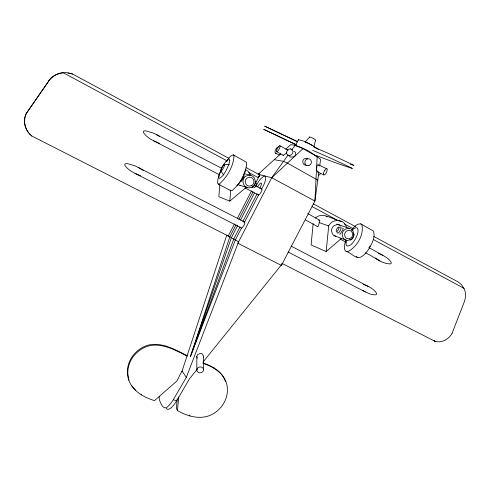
<?xml version="1.0" encoding="UTF-8"?>
<svg xmlns="http://www.w3.org/2000/svg" width="490" height="490" viewBox="0 0 490 490"><rect width="100%" height="100%" fill="white"/><g stroke="black" fill="none" stroke-linecap="round" stroke-linejoin="round"><path stroke-width="0.73" d="M196.796 369.913L196.851 356.487M285.756 149.187L290.693 144.691L295.182 145.224L302.967 148.672L317.152 156.604L314.911 201.078L281.413 265.402L237.852 243.261L271.717 177.723L288.016 155.146M219.783 184.742L218.846 196.747L229.816 201.121L246.672 186.966M229.816 201.121L230.655 190.702M177.215 398.799L176.351 408.623L177.49 410.577C188.926 417.339 204.085 420.849 215.569 412.237A26.883 24.941 -37 0 0 227.409 389.544C227.464 375.701 214.926 367.041 202.97 363.36M177.49 410.577L178.697 396.894M318.665 220.286L319.688 220.304A3.442 1.164 -53.6 0 1 319.505 221.817L318.402 225.798L317.783 226.521L317.214 226.313M313.153 223.605L311.089 244.939L326.156 251.499L341.573 238.361M326.156 251.499L328.704 225.957C332.067 218.277 344.562 218.81 346.448 227.274M245.484 169.558L244.724 172.805L242.581 177.778A11.111 2.811 -62.2 0 1 238.256 184.424L236.915 185.796M318.868 172.008L314.911 201.078L271.717 177.723L258.126 174.336L280.825 153.682M319.676 166.086L320.582 159.415L317.152 156.604M346.412 240.314L345.995 244.155L346.393 245.417L347.177 246.096L349.676 245.588L351.22 244.418A10.627 4.104 -61.3 0 0 355.765 238.281C357.118 235.267 358.962 231.69 357.639 228.364L356.818 227.728L355.679 227.715L352.763 229.522A10.639 4.11 -61.3 0 0 351.973 230.312M313.937 146.914L315.536 140.152M181.998 371.31L226.76 235.194L238.612 241.784L186.31 377.325L173.338 399.65A21.021 5.996 -66.1 0 1 168.713 405.647C164.168 411.343 161.333 404.961 159.691 400.538A16.225 4.533 -66 0 1 159.311 396.404M345.977 239.959C344.831 243.267 343.582 247.034 344.997 250.445L346.173 251.499C351.201 252.442 355.918 259.976 361.387 256.827C364.34 254.984 366.581 252.277 368.56 249.459C371.677 244.057 375.732 237.307 373.319 230.949L360.689 223.838C356.634 223.556 353.749 227.311 351.428 230.147M276.966 149.364L276.519 150.742A3.246 0.888 -61.3 0 0 277.034 151.655L277.861 150.938A3.467 0.949 -61.3 0 0 279.612 148.066L280.06 146.681A3.246 0.888 -61.3 0 0 279.533 145.787L278.706 146.504M280.409 154.797L280.623 154.24M452.117 333.188L464.189 302.14A17.689 15.662 -61.3 0 0 464.508 289.406L461.519 284.653L458.015 281.879L373.809 236.468M220.286 172.253L217.909 178.991L217.603 183.266L218.289 184.081L230.876 190.714L232.125 190.567C240.143 183.781 246.378 172.964 246.635 162.362L233.289 154.846C229.982 155.538 228.26 159.023 226.257 161.424M248.951 172.639L258.383 177.711L259.198 175.579A3.142 0.845 -61.9 0 0 259.026 174.569L246.237 167.672M228.26 236.033L234.514 223.912M237.289 218.528L251.523 190.922M256.037 182.17L259.859 174.765M258.383 177.711L259.89 174.783M236.058 224.775L229.804 236.891L190.414 356.616L235.353 239.971L241.533 228.009A3.491 0.98 -62.8 0 0 242.587 227.391L243.94 225.388A3.314 0.931 -62.8 0 0 244.786 223.134L244.62 221.97A3.491 0.98 -62.8 0 0 243.977 222.172M238.838 219.385L253.073 191.786M237.644 225.578L231.36 237.754L190.414 356.616L233.742 239.077L240.014 226.937M240.437 220.169L254.396 193.109M257.538 187.021L259.357 184.197L260.772 183.089A5.243 1.446 -62 0 1 261.495 184.118L259.865 188.479M242.801 221.535L257.079 193.875M318.42 149.377C312.314 145.316 305.625 140.973 298.361 139.717L295.268 145.702C302.771 147.306 309.974 151.49 316.081 156.145L316.148 156.561M181.925 371.206L176.823 381.061L154.503 400.618C141.304 396.667 127.915 388.037 127.406 372.841A27.348 25.682 -31.3 0 1 139.448 349.388C154.95 337.971 172.774 348.402 187.4 355.734M166.288 408.421C167.843 410.596 170.587 408.36 171.904 407.031A20.997 6.064 -66.1 0 0 176.541 401.047L189.52 378.758L197.201 369.252M31.752 135.932A18.712 18.063 39 0 1 26.368 113.398L48.706 81.071A21.242 20.457 48.6 0 1 61.624 72.832L66.634 72.594L72.642 74.057L228.744 158.239M48.706 81.071L26.307 113.404M291.599 150.185L295.182 145.224M282.167 263.957L202.958 362.122M324.876 170.257L325.348 169.614A3.344 1.194 -64.4 0 1 327.13 169.154L327.198 169.656A3.454 1.231 -64.4 0 1 325.868 173.429L325.397 174.073A3.344 1.194 -64.4 0 1 323.614 174.55L323.541 174.048M276.225 148.562L276.703 147.937A3.259 1.335 -65 0 1 278.387 147.239M309.594 137.022L304.994 142.216A4.777 0.582 27.1 0 1 305.876 142.339L308.865 143.595A5.225 0.637 27.1 0 1 312.216 145.42M271.717 177.723L302.967 148.672M315.364 218.056C323.18 210.804 333.61 220.598 341.891 221.437M258.126 174.336L259.326 173.448M244.002 222.221L244.62 222.025L258.634 194.891L259.712 194.224L261.09 192.172A3.332 0.931 -62.1 0 0 261.923 189.949L261.905 189.042L261.421 188.895M339.87 227.127L340.323 226.919A3.344 1.237 -61.4 0 1 341.083 228.126L340.666 229.626A3.577 1.323 -61.4 0 1 338.786 232.511L337.824 233.118A3.344 1.237 -61.4 0 1 337.083 231.893M318.243 171.972L317.587 171.972C316.271 169.944 316.283 166.833 317.612 164.818L318.574 165.204M243.622 175.53C245.858 174.207 241.245 181.747 240.988 181.631M218.289 184.081L219.489 183.903C227.372 176.884 233.516 166.171 234.042 155.544L233.289 154.846M62.622 72.924L61.195 73.096A21.131 20.274 48.4 0 0 48.4 81.254M258.506 194.904L258.248 194.346M224.285 164.536L229.375 164.603M346.173 251.499L347.851 251.615C356.941 246.972 364.101 235.004 361.938 224.788L360.689 223.838M342.645 228.162L343.276 228.377L343 229.155L340.391 234.036L339.521 234.122M274.247 159.673L283.539 161.351L287.428 163.121L317.759 180.161M69.494 73.261L68.037 72.986M71.957 73.892L72.642 74.057M187.125 356.144C172.743 348.764 155.122 338.982 139.907 350.191A27.44 25.756 -31.4 0 0 127.823 373.723L128.968 380.265M244.069 173.576L250.561 175.273M70.34 73.414L71.418 73.733M239.91 185.281L247.744 187.744M336.746 224.083L349.474 228.407M319.137 222.57L328.704 225.957M334.021 235.586L345.18 239.794M363.084 284.231C368.07 286.227 373.735 288.543 376.608 293.345L376.565 294.227L375.861 294.76C372.143 295.28 368.596 293.388 365.307 291.911L288.089 252.001M140.618 175.806C134.842 173.387 128.417 170.661 124.846 165.271L124.84 164.273L125.642 163.691L127.198 163.574L135.105 165.871L244.706 222.056M378.421 253.385C383.186 255.419 388.57 257.795 391.259 262.462L391.216 263.351L390.512 263.889C381.079 264.018 373.613 256.178 365.326 252.852M159.703 143.509C153.731 140.985 147.074 138.131 143.417 132.514L143.417 131.504L144.219 130.928L145.775 130.818L153.646 133.207L221.78 168.309M173.338 399.65L176.541 401.047M203.099 362.888C212.311 366.398 222.527 371.396 225.455 381.679M318.151 164.769L326.94 168.836M317.728 172.039L323.804 174.863M275.356 153.119L279.496 155.048M228.297 236.051L31.727 135.969M281.677 263.228L435.481 341.536L434.146 340.82M135.13 173.417L241.607 228.058M255.657 185.796L261.758 188.944M153.646 140.814L219.355 174.71M245.092 187.989L258.64 194.977M291.152 246.121L368.211 286.411M63.063 72.649L227.397 161.051M311.989 206.547L337.561 220.304M344.292 223.924L353.039 228.628M373.227 239.488L464.067 288.353M313.177 203.773L355.618 226.656M305.362 219.869L317.355 226.466M340.011 238.924L346.007 242.225M276.734 151.716L283.422 155.41M279.833 145.714L287.851 150.167M307.769 213.603L319.737 220.261M368.939 247.621L382.904 255.388M138.204 167.347L143.337 170.44M362.808 290.503L365.307 291.911M156.733 134.719L159.709 136.441M379.983 260.913L375.26 257.936M245.943 169.779L248.13 171.365L250.66 175.359M326.058 216.262L327.026 216.972M313.055 145.971L313.943 146.743M356.334 256.423L357.553 257.495M261.617 188.871C263.583 185.428 266.199 181.024 265.525 176.657L264.833 176.008L263.712 176.204L260.57 178.979A12.422 3.43 -62 0 0 255.792 186.476M309.796 137.371L309.594 137.151A3.179 0.41 27.1 0 1 310.182 137.096L312.179 137.923A3.473 0.447 27.1 0 1 314.402 139.136L315.542 140.03A3.173 0.41 27.1 0 1 315.333 140.165M230.141 189.875L230.876 190.714M131.351 385.318L135.632 390.322M213.989 367.849L214.681 368.694M220.794 170.875L223.642 174.979M165.914 345.946L166.459 346.73M182.072 371.163L186.31 377.325M189.465 415.036L190.077 416.028M141.114 394.07L141.573 395.014M352.126 232.254L352.684 234.324A4.232 3.908 -64.9 0 1 350.705 238.103L348.69 238.802A4.361 4.024 -64.9 0 1 345.174 236.927L344.605 234.851A4.232 3.908 -64.9 0 1 346.595 231.06L348.611 230.367A4.361 4.024 -64.9 0 1 352.126 232.254M197.231 358.245L196.851 356.696A3.504 3.173 -19.4 0 1 197.923 354.448L200.312 353.443A3.265 2.958 -19.4 0 1 202.627 354.264L203.497 356.438A3.504 3.173 -19.4 0 1 203.35 357.253M289.026 155.269L289.259 155.942A3.136 2.45 -16.4 0 0 291.134 157.143L293.798 156.678A4 3.13 -16.4 0 0 295.691 154.822L295.697 152.66A3.136 2.45 -16.3 0 0 293.822 151.465M298.361 139.717L298.483 140.189M258.346 194.34L258.414 194.714M203.497 356.12L203.577 369.852A3.412 2.946 -9.8 0 1 198.37 372.455A3.412 2.946 -9.8 0 1 198.609 367.329A3.412 2.946 -9.8 0 1 203.583 369.852M318.623 174.808A3.191 1.029 -60.8 0 0 319.18 174.924L320.062 174.256A3.412 1.103 -60.8 0 0 320.552 173.681M309 165.473A3.424 3.216 -74.7 0 0 311.236 161.155A3.51 3.289 -74.7 0 0 307.181 158.901M305.037 163.274A3.424 3.216 -74.7 0 1 307.279 158.956M308.939 165.577A3.51 3.289 -74.7 0 1 304.884 163.329M323.474 174.073A3.454 1.231 -64.4 0 1 324.803 170.281M276.917 149.279A3.467 0.949 -61.3 0 1 278.657 146.418M276.091 153.168A3.259 1.335 -65 0 1 275.129 152.794L275.019 152.286A3.259 1.335 -65 0 1 276.195 148.684M251.983 187.131A3.454 0.931 -62.1 0 0 252.515 187.664L253.367 186.96A3.7 0.998 -62.1 0 0 255.21 183.922L255.713 182.409A3.461 0.931 -62.1 0 0 255.235 181.325M256.558 183.107A2.383 0.649 -62.1 0 1 256.687 183.885L256.344 184.926A2.542 0.692 -62.1 0 1 255.07 187.015L254.488 187.499A2.383 0.649 -62.1 0 1 254.151 187.4M349.976 239.353A3.326 1.286 -61.3 0 0 350.76 240.008L351.734 239.42A3.559 1.372 -61.3 0 0 353.627 236.56L354.025 235.059A3.326 1.286 -61.3 0 0 353.609 233.846M370.091 245.943A10.566 4.257 -61.1 0 1 369.068 247.72M240.78 185.361A6.309 6.064 -73.4 0 1 238.275 184.687M339.925 225.204A6.064 5.623 -65.2 0 0 337.096 224.592L334.278 225.553A5.892 5.464 -65.2 0 0 331.516 230.833L332.318 233.718A6.064 5.623 -65.2 0 0 335.779 236.229M297.846 141.935A362.177 5.69 25.8 0 1 283.667 135.191M283.042 134.897A362.177 5.69 25.8 0 1 264.839 126.224M296.144 144.789A360.879 3.834 25.8 0 1 263.785 129.335M263.853 129.372A204.887 1.292 25.6 0 1 296.223 144.722M314.231 147.312A208.538 46.133 28.7 0 1 353.952 165.369A351.036 128.594 34.1 0 1 350.381 164.248M264.753 126.181A205.102 1.911 25.6 0 1 297.203 141.475M312.657 150.32A208.464 45.497 28.7 0 1 352.347 168.425A351.14 126.886 34.1 0 1 316.601 155.618M452.148 333.206A15.509 13.714 -58.9 0 1 435.494 341.499M31.648 135.846A18.645 17.959 40.1 0 1 26.264 113.386M435.169 340.985A15.435 13.677 -65.6 0 1 434.152 340.789M287.342 150.124A3.142 0.784 -46.7 0 1 287.869 150.485M286.95 152.133A3.663 0.913 -46.7 0 1 285.137 154.099L283.49 155.22A3.142 0.784 -46.7 0 1 282.987 155.14M306.183 165.271A3.454 3.161 80.7 0 1 302.832 161.088A3.454 3.161 80.7 0 1 307.328 158.766M229.792 160.5L228.891 164.303L226.717 169.295A11.178 2.622 -62.3 0 1 222.423 176.02L220.022 178.207L219.226 178.336L218.767 177.815L218.963 174.985L221.743 167.99A11.19 2.628 -62.3 0 1 225.951 161.363L228.358 159.109L229.185 158.919L229.792 160.5M339.007 227.942L338.725 228.977A2.462 0.907 -61.4 0 1 337.426 230.962L336.771 231.378A2.303 0.851 -61.4 0 1 336.256 230.539L336.544 229.51A2.462 0.913 -61.4 0 1 337.837 227.532L338.492 227.109A2.303 0.851 -61.4 0 1 339.013 227.942M224.389 165.638L223.857 167.157A3.742 0.87 -62.3 0 1 222.025 170.25L221.223 170.992A3.497 0.815 -62.3 0 1 220.861 169.932L221.394 168.425A3.742 0.87 -62.3 0 1 223.213 165.344L224.016 164.597A3.497 0.815 -62.3 0 1 224.389 165.638M350.975 239.414L348.084 240.412A6.266 5.782 -65 0 1 343.031 237.724L342.216 234.741A6.082 5.617 -65 0 1 345.07 229.296L347.967 228.297A6.266 5.782 -64.9 0 1 353.021 231.011L353.823 233.987A6.082 5.617 -64.9 0 1 350.975 239.414M251.891 185.379L249.753 186.084A4.539 4.349 -72.7 0 1 245.943 184.05L245.294 181.864A4.41 4.226 -72.7 0 1 247.334 177.907L249.471 177.202A4.539 4.349 -72.6 0 1 253.275 179.242L253.924 181.435A4.41 4.226 -72.6 0 1 251.891 185.379M252.417 186.874L249.355 187.878A6.523 6.247 -72.7 0 1 243.879 184.969L242.942 181.821A6.333 6.07 -72.7 0 1 245.87 176.137L248.945 175.132A6.523 6.247 -72.7 0 1 254.414 178.066L255.339 181.208A6.333 6.07 -72.7 0 1 252.417 186.874M290.546 148.899A3.491 3.056 -53.8 0 0 286.656 151.765A3.412 2.989 -53.8 0 0 288.922 155.453A3.491 3.056 -53.8 0 0 292.818 152.58A3.412 2.989 -53.8 0 0 290.546 148.893"/></g></svg>
